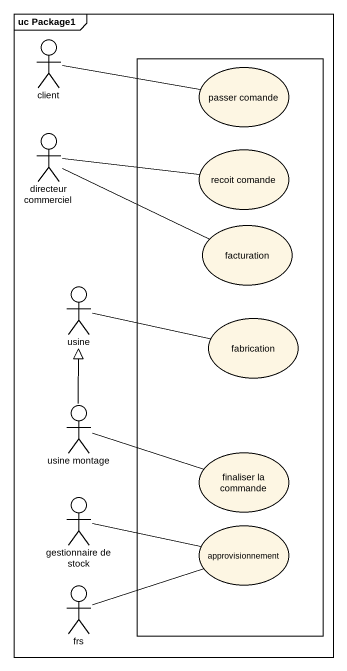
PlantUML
@startuml
mainframe uc Package1
actor client
rectangle " " as rectangle1 {
  usecase "passer comande" as passer_comande
  usecase "recoit comande" as recoit_comande
  usecase facturation
  usecase fabrication
  usecase "finaliser la commande" as finaliser_la_commande
  usecase approvisionnement
}
actor "directeur commerciel" as directeur_commerciel
actor usine
actor "usine montage" as usine_montage
actor "gestionnaire de stock" as gestionnaire_de_stock
actor frs
client -right- passer_comande
directeur_commerciel -right- recoit_comande
directeur_commerciel -right- facturation
usine -right- fabrication
usine_montage -up-|> usine
usine_montage -right- finaliser_la_commande
gestionnaire_de_stock -right- approvisionnement
frs -right- approvisionnement
@enduml
